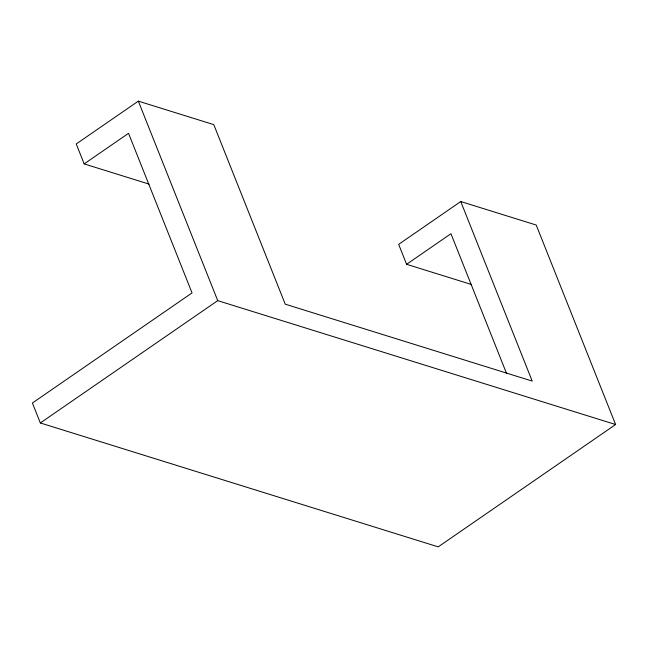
<?xml version="1.0" encoding="UTF-8"?>
<svg xmlns="http://www.w3.org/2000/svg" width="648" height="648" viewBox="0 0 648 648"><rect width="100%" height="100%" fill="white"/><g stroke="black" fill="none" stroke-linecap="round" stroke-linejoin="round"><path stroke-width="0.97" d="M471.558 284.529L406.604 264.303L398.666 244.353L460.752 201.536L532.202 381.081L285.241 304.179L213.791 124.635L138.332 101.137L76.245 143.953L84.183 163.904L149.137 184.129M84.183 163.904L128.531 133.318L192.043 292.912L32.4 403.016L40.338 422.966L438.218 546.863L615.6 424.529L536.212 225.034L460.752 201.536M40.338 422.966L217.72 300.632L615.6 424.529M406.604 264.303L450.951 233.717L506.647 373.677M138.332 101.137L217.72 300.632"/></g></svg>
